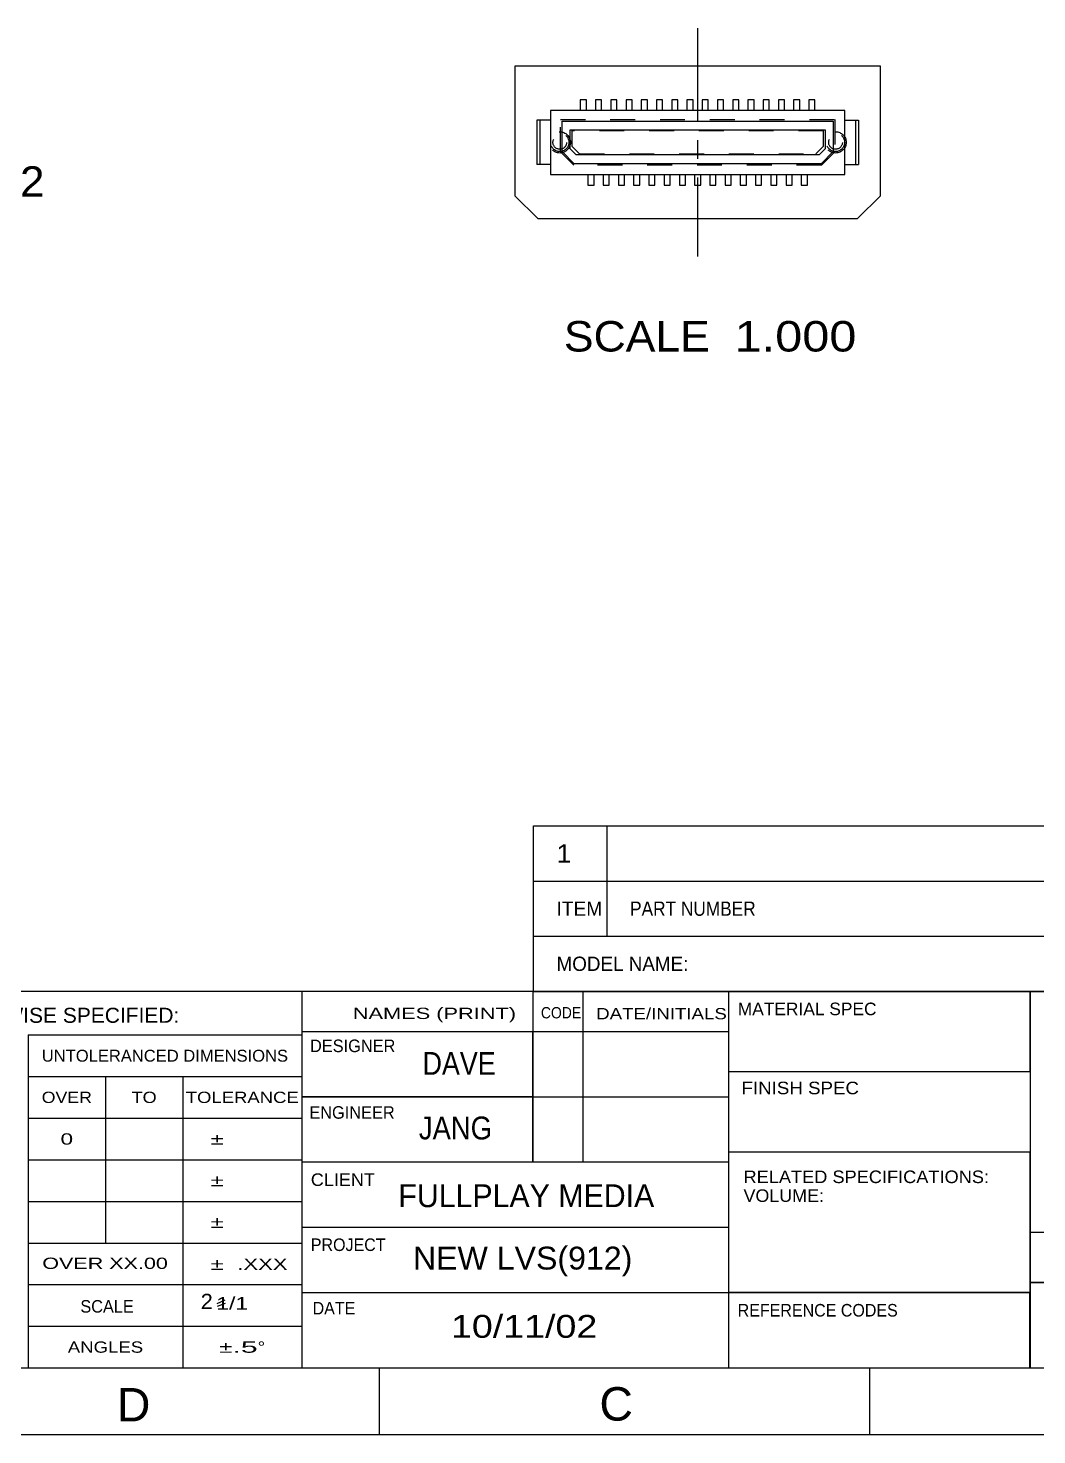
# Model space of a CAD drawing. Extents: x 21 to 278, y 4 to 203.
# Drawn here: x 158.6 to 224.8, y 3.7 to 96 of the extents above; entities that cross this region are included whole.
import ezdxf
from ezdxf.enums import TextEntityAlignment as Align

# ---------------------------------------------------------------- set-up
doc = ezdxf.new("R2010")
doc.units = 0
doc.header["$LTSCALE"] = 16.335
doc.header["$MEASUREMENT"] = 0
doc.linetypes.add('CENTER', pattern=[0.6, 0.375, -0.075, 0.075, -0.075])
doc.linetypes.add('HIDDEN', pattern=[0.2, 0.1, -0.1])
doc.layers.get('0').update_dxf_attribs({"linetype": 'CONTINUOUS'})
doc.layers.add('DEFAULT_1', color=7, linetype='CENTER')
doc.layers.add('DEFAULT_2', color=8, linetype='HIDDEN')
doc.styles.get("Standard").update_dxf_attribs({"font": 'txt', "width": 0.8})

msp = doc.modelspace()

# ---------------------------------------------------------------- linework, layer by layer
at = {"color": 7, "linetype": 'Continuous'}
for p, q in [((190.5, 93.508), (190.5, 85.008)), ((214.5, 93.508), (190.5, 93.508)), ((214.5, 85.008), (214.5, 93.508)), ((192.85, 90.608), (192.85, 86.408)), ((212.15, 90.608), (192.85, 90.608)), ((194.8, 91.308), (194.8, 90.608)), ((195.2, 91.308), (194.8, 91.308)), ((195.2, 90.608), (195.2, 91.308)), ((195.8, 91.308), (195.8, 90.608)), ((196.2, 91.308), (195.8, 91.308)), ((196.2, 90.608), (196.2, 91.308)), ((196.8, 91.308), (196.8, 90.608)), ((197.2, 91.308), (196.8, 91.308)), ((197.2, 90.608), (197.2, 91.308)), ((197.8, 91.308), (197.8, 90.608)), ((198.2, 91.308), (197.8, 91.308)), ((198.2, 90.608), (198.2, 91.308)), ((198.8, 91.308), (198.8, 90.608)), ((199.2, 91.308), (198.8, 91.308)), ((199.2, 90.608), (199.2, 91.308)), ((199.8, 91.308), (199.8, 90.608)), ((200.2, 91.308), (199.8, 91.308)), ((200.2, 90.608), (200.2, 91.308)), ((200.8, 91.308), (200.8, 90.608)), ((201.2, 91.308), (200.8, 91.308)), ((201.2, 90.608), (201.2, 91.308)), ((201.8, 91.308), (201.8, 90.608)), ((202.2, 91.308), (201.8, 91.308)), ((202.2, 90.608), (202.2, 91.308)), ((202.8, 91.308), (202.8, 90.608)), ((203.2, 91.308), (202.8, 91.308)), ((203.2, 90.608), (203.2, 91.308)), ((203.8, 91.308), (203.8, 90.608)), ((204.2, 91.308), (203.8, 91.308)), ((204.2, 90.608), (204.2, 91.308)), ((204.8, 91.308), (204.8, 90.608)), ((205.2, 91.308), (204.8, 91.308)), ((205.2, 90.608), (205.2, 91.308)), ((205.8, 91.308), (205.8, 90.608)), ((206.2, 91.308), (205.8, 91.308)), ((206.2, 90.608), (206.2, 91.308)), ((207.2, 91.308), (206.8, 91.308)), ((206.8, 91.308), (206.8, 90.608)), ((207.2, 90.608), (207.2, 91.308)), ((208.2, 91.308), (207.8, 91.308)), ((207.8, 91.308), (207.8, 90.608)), ((208.2, 90.608), (208.2, 91.308)), ((209.2, 91.308), (208.8, 91.308)), ((208.8, 91.308), (208.8, 90.608)), ((209.2, 90.608), (209.2, 91.308)), ((210.2, 91.308), (209.8, 91.308)), ((209.8, 91.308), (209.8, 90.608)), ((210.2, 90.608), (210.2, 91.308)), ((212.15, 86.408), (212.15, 90.608)), ((191.95, 89.958), (191.95, 87.058)), ((192.85, 89.958), (191.95, 89.958)), ((192.15, 89.958), (192.15, 87.058)), ((193.6, 87.901), (193.6, 89.908)), ((193.6, 89.908), (211.4, 89.908)), ((211.4, 89.908), (211.4, 87.901)), ((212.15, 89.958), (213.05, 89.958)), ((212.85, 89.958), (212.85, 87.058)), ((213.05, 89.958), (213.05, 87.058)), ((194.1, 89.308), (194.1, 88.108)), ((210.9, 89.308), (194.1, 89.308)), ((210.9, 88.108), (210.9, 89.308)), ((194.393, 87.108), (193.6, 87.901)), ((194.1, 88.108), (194.5, 87.708)), ((210.5, 87.708), (210.9, 88.108)), ((211.4, 87.901), (210.607, 87.108)), ((192.85, 87.058), (191.95, 87.058)), ((210.607, 87.108), (194.393, 87.108)), ((194.5, 87.708), (210.5, 87.708)), ((212.15, 87.058), (213.05, 87.058)), ((192.85, 86.408), (212.15, 86.408)), ((195.3, 86.408), (195.3, 85.708)), ((195.7, 85.708), (195.7, 86.408)), ((196.3, 86.408), (196.3, 85.708)), ((196.7, 85.708), (196.7, 86.408)), ((197.3, 86.408), (197.3, 85.708)), ((197.7, 85.708), (197.7, 86.408)), ((198.3, 86.408), (198.3, 85.708)), ((198.7, 85.708), (198.7, 86.408)), ((199.3, 86.408), (199.3, 85.708)), ((199.7, 85.708), (199.7, 86.408)), ((200.3, 86.408), (200.3, 85.708)), ((200.7, 85.708), (200.7, 86.408)), ((201.3, 86.408), (201.3, 85.708)), ((201.7, 85.708), (201.7, 86.408)), ((202.3, 86.408), (202.3, 85.708)), ((202.7, 85.708), (202.7, 86.408)), ((203.3, 86.408), (203.3, 85.708)), ((203.7, 85.708), (203.7, 86.408)), ((204.3, 86.408), (204.3, 85.708)), ((204.7, 85.708), (204.7, 86.408)), ((205.3, 86.408), (205.3, 85.708)), ((205.7, 85.708), (205.7, 86.408)), ((206.3, 86.408), (206.3, 85.708)), ((206.7, 85.708), (206.7, 86.408)), ((207.3, 86.408), (207.3, 85.708)), ((207.7, 85.708), (207.7, 86.408)), ((208.3, 86.408), (208.3, 85.708)), ((208.7, 85.708), (208.7, 86.408)), ((209.3, 86.408), (209.3, 85.708)), ((209.7, 85.708), (209.7, 86.408)), ((192, 83.508), (190.5, 85.008)), ((195.3, 85.708), (195.7, 85.708)), ((196.3, 85.708), (196.7, 85.708)), ((197.3, 85.708), (197.7, 85.708)), ((198.3, 85.708), (198.7, 85.708)), ((199.3, 85.708), (199.7, 85.708)), ((200.3, 85.708), (200.7, 85.708)), ((201.3, 85.708), (201.7, 85.708)), ((202.3, 85.708), (202.7, 85.708)), ((203.3, 85.708), (203.7, 85.708)), ((204.3, 85.708), (204.7, 85.708)), ((205.3, 85.708), (205.7, 85.708)), ((206.3, 85.708), (206.7, 85.708)), ((207.3, 85.708), (207.7, 85.708)), ((208.3, 85.708), (208.7, 85.708)), ((209.3, 85.708), (209.7, 85.708)), ((214.5, 85.008), (213, 83.508)), ((192, 83.508), (213, 83.508)), ((170.958, 12.29), (171.484, 12.52)), ((170.995, 12.103), (171.517, 12.306))]:
    msp.add_line(p, q, dxfattribs=at)
at = {"color": 2, "linetype": 'Continuous'}
for p, q in [((191.731, 43.634), (273.773, 43.634)), ((191.731, 32.776), (191.731, 43.634)), ((196.557, 36.395), (196.557, 43.634)), ((191.731, 40.015), (273.773, 40.015)), ((191.731, 36.395), (273.773, 36.395)), ((191.731, 32.776), (273.773, 32.776)), ((201.948, 32.78), (273.773, 32.78)), ((204.536, 32.786), (224.317, 32.786)), ((204.536, 32.786), (204.536, 27.508)), ((224.298, 32.783), (224.298, 27.508)), ((224.317, 32.786), (224.317, 32.783)), ((158.556, 29.916), (176.513, 29.916)), ((158.556, 29.916), (158.556, 8.056)), ((176.513, 29.916), (176.513, 8.056)), ((191.666, 30.146), (191.666, 21.579)), ((158.556, 27.184), (176.513, 27.184)), ((163.631, 27.184), (163.631, 16.254)), ((168.706, 27.184), (168.706, 8.056)), ((204.536, 27.508), (204.536, 27.508)), ((204.536, 27.508), (224.298, 27.508)), ((176.512, 25.875), (191.666, 25.875)), ((158.556, 24.451), (176.513, 24.451)), ((224.303, 22.233), (224.303, 13.028)), ((158.556, 21.719), (176.513, 21.719)), ((176.512, 21.579), (191.666, 21.579)), ((204.527, 21.574), (204.527, 13.007)), ((158.556, 18.986), (176.513, 18.986)), ((176.512, 17.303), (204.527, 17.303)), ((158.556, 16.254), (176.513, 16.254)), ((158.556, 13.521), (176.513, 13.521)), ((176.512, 13.007), (204.527, 13.007)), ((204.527, 13.002), (204.527, 8.055)), ((204.536, 13.028), (224.303, 13.028)), ((204.536, 13.001), (224.317, 13.001)), ((204.536, 13.001), (204.536, 8.056)), ((224.29, 13.002), (224.29, 8.055)), ((224.317, 13.662), (266.518, 13.662)), ((158.556, 10.789), (176.513, 10.789)), ((176.512, 8.056), (176.512, 8.055)), ((176.512, 8.055), (224.29, 8.055))]:
    msp.add_line(p, q, dxfattribs=at)
at = {"color": 3, "linetype": 'Continuous'}
for p, q in [((140.246, 32.783), (273.771, 32.783)), ((176.512, 32.783), (176.512, 8.056)), ((191.678, 32.783), (191.678, 21.574)), ((194.975, 32.783), (194.975, 21.574)), ((204.536, 32.783), (204.536, 8.056)), ((224.317, 32.783), (224.317, 8.056)), ((176.512, 30.146), (204.536, 30.146)), ((204.536, 27.508), (224.317, 27.508)), ((176.512, 25.86), (204.536, 25.86)), ((204.536, 22.233), (224.317, 22.233)), ((176.512, 21.574), (204.536, 21.574)), ((176.512, 17.288), (204.536, 17.288)), ((224.317, 16.958), (273.771, 16.958)), ((176.512, 13.002), (224.317, 13.002)), ((273.771, 13.661), (224.317, 13.661)), ((25.086, 8.056), (273.771, 8.056)), ((181.613, 3.66), (181.613, 8.056)), ((213.798, 3.66), (213.798, 8.056)), ((278.167, 3.66), (20.69, 3.66))]:
    msp.add_line(p, q, dxfattribs=at)
at = {"layer": 'DEFAULT_1', "color": 2, "linetype": 'CENTER'}
msp.add_line((202.5, 96.008), (202.5, 81.008), dxfattribs=at)
at = {"layer": 'DEFAULT_2', "color": 8, "linetype": 'HIDDEN'}
for p, q in [((193.5, 87.877), (193.5, 90.008)), ((193.5, 90.008), (211.5, 90.008)), ((211.5, 90.008), (211.5, 87.877)), ((194.25, 89.258), (194.25, 88.258)), ((210.75, 89.258), (194.25, 89.258)), ((210.75, 88.258), (210.75, 89.258)), ((194.369, 87.008), (193.5, 87.877)), ((194.25, 88.258), (194.75, 87.758)), ((194.75, 87.758), (210.25, 87.758)), ((210.25, 87.758), (210.75, 88.258)), ((211.5, 87.877), (210.631, 87.008)), ((210.631, 87.008), (194.369, 87.008))]:
    msp.add_line(p, q, dxfattribs=at)
for centre, radius in [((193.45, 88.508), 0.7), ((193.45, 88.508), 0.6), ((193.45, 88.508), 0.45), ((211.55, 88.508), 0.7), ((211.55, 88.508), 0.6), ((211.55, 88.508), 0.45)]:
    msp.add_circle(centre, radius, dxfattribs=at)

# ---------------------------------------------------------------- texts
at = {"color": 2, "linetype": 'Continuous'}
for s, height, width, p, p2 in [('HIROSE, DF9-31P-1V22', 2, 0.864865, (127.631, 84.936), (159.631, 84.936)), ('SCALE  ', 2, 0.8, (193.722, 74.779), (204.922, 74.779)), ('1.000', 2, 1.263158, (204.922, 74.779), (212.922, 74.779)), ('DAVE', 1.5, 0.8, (184.445, 27.296), (189.245, 27.296)), ('JANG', 1.5, 0.872727, (184.202, 23.055), (189.002, 23.055)), ('FULLPLAY MEDIA', 1.5, 0.84, (182.854, 18.61), (199.654, 18.61)), ('NEW LVS(912)', 1.5, 0.847059, (183.814, 14.514), (198.214, 14.514)), ('2', 1, 1.2, (169.881, 11.92), (170.681, 11.92)), ('10/11/02', 1.5, 1.010526, (186.311, 10.033), (195.911, 10.033))]:
    msp.add_text(s, height=height, dxfattribs=dict(at, width=width)).set_placement(p, p2, align=Align.FIT)
at = {"color": 2, "linetype": 'Continuous', "oblique": 0.00002}
for s, height, width, p, p2 in [('1', 1.206, 2.399999, (193.239, 41.221), (194.204, 41.221)), ('ITEM', 0.9368, 0.96, (193.239, 37.736), (196.237, 37.736)), ('PART NUMBER', 0.93685, 0.825, (198.065, 37.736), (206.309, 37.736)), ('MODEL NAME: ', 0.93685, 0.847059, (193.239, 34.117), (202.233, 34.117)), ('UNLESS OTHERWISE SPECIFIED:', 0.98906, 0.888162, (146.228, 30.71), (168.482, 30.71)), ('NAMES (PRINT)', 0.7418, 1.238102, (179.866, 30.96), (190.581, 30.96)), ('CODE', 0.7418, 0.969702, (192.214, 31.002), (194.851, 31.002)), ('DATE/INITIALS', 0.7418, 0.990482, (195.842, 30.941), (204.414, 30.941)), ('MATERIAL SPEC', 0.82423, 0.895916, (205.134, 31.211), (214.242, 31.211)), ('DESIGNER', 0.8242, 0.927242, (177.056, 28.787), (182.66, 28.787)), ('UNTOLERANCED DIMENSIONS', 0.78071, 0.940909, (159.454, 28.16), (175.615, 28.16)), ('FINISH SPEC', 0.82422, 0.934968, (205.382, 26.021), (213.088, 26.021)), ('OVER', 0.7418, 1.111119, (159.445, 25.447), (162.742, 25.447)), ('TO', 0.7418, 1.333342, (165.344, 25.447), (166.992, 25.447)), ('TOLERANCE', 0.7418, 1.153854, (168.9, 25.447), (176.318, 25.447)), ('ENGINEER', 0.8242, 0.927242, (177.011, 24.414), (182.616, 24.414)), ('0', 0.742, 2.222237, (160.682, 22.714), (161.506, 22.714)), ('%%p', 0.7418, 1.75, (170.528, 22.714), (171.393, 22.714)), ('%%p', 0.7418, 1.75, (170.528, 19.982), (171.393, 19.982)), ('CLIENT', 0.8242, 0.956218, (177.111, 20.001), (181.314, 20.001)), ('RELATED SPECIFICATIONS:', 0.82422, 0.930921, (205.512, 20.189), (221.625, 20.189)), ('VOLUME: ', 0.8242, 0.886927, (205.512, 18.953), (211.116, 18.953)), ('%%p', 0.7418, 1.75, (170.528, 17.249), (171.393, 17.249)), ('PROJECT', 0.8242, 0.89247, (177.111, 15.73), (182.015, 15.73)), ('OVER XX.00', 0.7418, 1.234574, (159.485, 14.553), (167.727, 14.553)), ('%%p', 0.7418, 1.75, (170.522, 14.492), (171.387, 14.492)), ('.XXX', 0.7418, 1.481492, (172.285, 14.492), (175.582, 14.492)), ('SCALE', 0.8242, 0.910684, (161.984, 11.685), (165.487, 11.685)), ('1/1', 0.8242, 1.274958, (170.898, 11.884), (172.999, 11.884)), ('DATE', 0.8242, 0.927242, (177.228, 11.563), (180.031, 11.563)), ('REFERENCE CODES', 0.82423, 0.869289, (205.126, 11.429), (215.634, 11.429)), ('ANGLES', 0.7418, 1.176479, (161.158, 9.052), (166.104, 9.052)), ('%%p', 0.7418, 1.75, (171.105, 9.052), (171.97, 9.052)), ('.5', 0.7418, 2.222237, (171.97, 9.052), (173.619, 9.052)), ('%%d', 0.7418, 2, (173.619, 9.052), (174.113, 9.052)), ('D', 2.198, 1.5, (164.383, 4.54), (166.581, 4.54)), ('C', 2.198, 1.5, (196.054, 4.595), (198.252, 4.595))]:
    msp.add_text(s, height=height, dxfattribs=dict(at, width=width)).set_placement(p, p2, align=Align.FIT)

doc.saveas('drawing.dxf')
